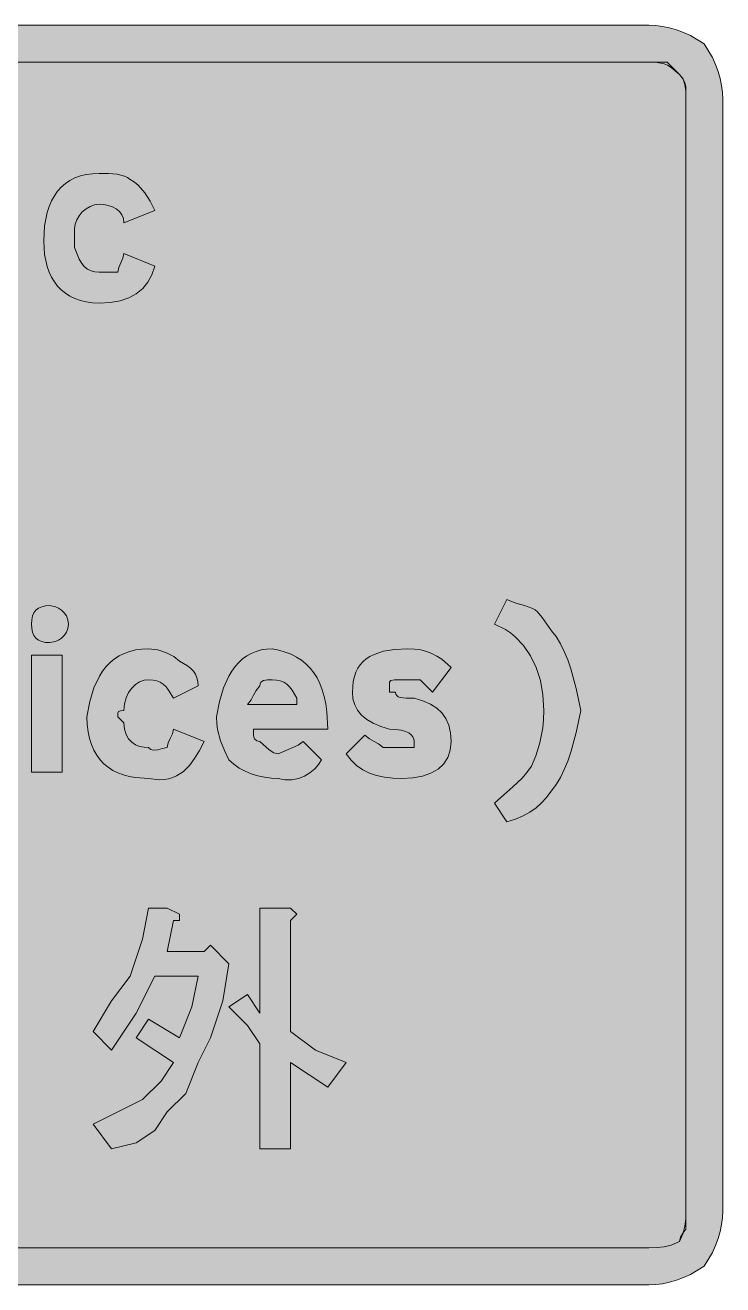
# Model space of a CAD drawing. Header units: metres. Extents: x 25 to 542, y 13 to 258.
# Drawn here: x 406.4 to 542, y 13.4 to 258.2 of the extents above; entities that cross this region are included whole.
import ezdxf

# ---------------------------------------------------------------- set-up
doc = ezdxf.new("R2010")
doc.units = ezdxf.units.M
doc.layers.add('FILL_BLACK_000000', color=7, linetype='Continuous', true_color=0x000000)
doc.layers.add('FILL_WHITE_FFFFFF', color=7, linetype='Continuous', true_color=0xffffff)

msp = doc.modelspace()

# ---------------------------------------------------------------- hatches: boundary and pattern name
at = {"layer": 'FILL_BLACK_000000', "true_color": 0x000000}
h = msp.add_hatch(color=7, dxfattribs=at)
h.dxf.hatch_style = 1
h.paths.add_polyline_path([(530.31, 258.01), (531.66, 257.73), (533.01, 257.34), (534.36, 256.83), (535.71, 256.21), (538.41, 254.64), (539.98, 251.94), (540.6, 250.59), (541.11, 249.24), (541.5, 247.89), (541.78, 246.54), (541.95, 245.19), (542.01, 243.84), (542.01, 27.84), (541.95, 26.49), (541.78, 25.14), (541.5, 23.79), (541.11, 22.44), (540.6, 21.09), (539.98, 19.74), (538.41, 17.04), (535.71, 15.46), (534.36, 14.85), (533.01, 14.34), (531.66, 13.95), (530.31, 13.66), (528.96, 13.5), (527.61, 13.44), (39.21, 13.44), (37.86, 13.5), (36.51, 13.66), (35.16, 13.95), (33.81, 14.34), (32.46, 14.85), (31.11, 15.46), (28.41, 17.04), (26.83, 19.74), (26.22, 21.09), (25.71, 22.44), (25.32, 23.79), (25.03, 25.14), (24.87, 26.49), (24.81, 27.84), (24.81, 243.84), (24.87, 245.19), (25.03, 246.54), (25.32, 247.89), (25.71, 249.24), (26.22, 250.59), (26.83, 251.94), (28.41, 254.64), (31.11, 256.21), (32.46, 256.83), (33.81, 257.34), (35.16, 257.73), (36.51, 258.01), (37.86, 258.18), (39.21, 258.24), (527.61, 258.24), (528.96, 258.18), (530.31, 258.01)])
h.paths.add_polyline_path([(36.81, 251.04), (35.93, 250.83), (35.16, 250.29), (34.62, 249.52), (34.41, 248.64), (33.53, 248.43), (32.76, 247.89), (32.22, 247.12), (32.01, 246.24), (32.01, 243.84), (32.01, 27.84), (32.05, 26.23), (32.31, 24.84), (32.6, 24.16), (33.02, 23.45), (34.41, 21.84), (35.16, 21.24), (35.93, 20.83), (36.81, 20.64), (39.21, 20.64), (527.61, 20.64), (529.22, 20.66), (530.61, 20.79), (532, 21.15), (533.61, 21.84), (533.8, 22.72), (534.21, 23.49), (534.81, 24.24), (534.81, 27.84), (534.81, 243.84), (534.79, 245.43), (534.66, 246.69), (534.3, 247.72), (533.61, 248.64), (532, 250.03), (531.29, 250.45), (530.61, 250.74), (529.22, 251), (527.61, 251.04), (39.21, 251.04), (36.81, 251.04)], flags=16)
h = msp.add_hatch(color=7, dxfattribs=at)
h.dxf.hatch_style = 1
h.paths.add_polyline_path([(422.59, 229.42), (424.26, 229.29), (425.7, 228.93), (426.31, 228.64), (426.81, 228.24), (427.66, 227.74), (428.4, 227.13), (429.66, 225.69), (430.69, 224.02), (431.61, 222.24), (425.61, 219.84), (425.5, 220.68), (425.2, 221.41), (424.72, 222.03), (424.11, 222.54), (423.38, 222.93), (422.57, 223.21), (421.71, 223.38), (420.81, 223.44), (419.91, 223.33), (419.05, 223.03), (418.24, 222.55), (417.51, 221.94), (416.9, 221.21), (416.42, 220.4), (416.12, 219.54), (416.01, 218.64), (416.01, 216.24), (416.01, 215.04), (416.93, 212.77), (417.42, 211.94), (417.96, 211.29), (418.55, 210.81), (419.22, 210.48), (419.96, 210.3), (420.81, 210.24), (424.41, 210.24), (424.6, 211.14), (425.01, 212.04), (425.42, 212.94), (425.61, 213.84), (431.61, 211.44), (431.05, 209.75), (430.26, 208.29), (429.25, 207.05), (428.01, 206.04), (426.55, 205.25), (424.86, 204.69), (422.95, 204.35), (420.81, 204.24), (419.5, 204.3), (418.28, 204.46), (417.14, 204.73), (416.08, 205.1), (415.11, 205.57), (414.23, 206.14), (413.43, 206.8), (412.71, 207.54), (412.08, 208.37), (411.53, 209.28), (411.06, 210.27), (410.68, 211.33), (410.18, 213.66), (410.01, 216.24), (410.18, 219.22), (410.68, 221.85), (411.06, 223.02), (411.53, 224.11), (412.08, 225.1), (412.71, 225.99), (413.43, 226.78), (414.23, 227.48), (415.11, 228.07), (416.08, 228.56), (417.14, 228.94), (418.28, 229.22), (419.5, 229.38), (420.81, 229.44), (422.59, 229.42)])
h = msp.add_hatch(color=7, dxfattribs=at)
h.dxf.hatch_style = 1
h.paths.add_polyline_path([(414.7, 141), (414.42, 140.26), (413.99, 139.65), (413.46, 139.14), (412.88, 138.75), (412.28, 138.46), (411.21, 138.24), (410.37, 138.3), (409.63, 138.46), (409.02, 138.75), (408.51, 139.14), (408.12, 139.65), (407.83, 140.26), (407.67, 141), (407.61, 141.84), (407.67, 142.68), (407.83, 143.42), (408.12, 144.03), (408.51, 144.54), (409.02, 144.93), (409.63, 145.22), (410.37, 145.38), (411.21, 145.44), (412.28, 145.22), (412.88, 144.93), (413.46, 144.54), (413.99, 144.03), (414.42, 143.42), (414.7, 142.68), (414.81, 141.84), (414.7, 141)])
h = msp.add_hatch(color=7, dxfattribs=at)
h.dxf.hatch_style = 1
h.paths.add_polyline_path([(507.04, 128.08), (506.55, 130.87), (505.75, 133.41), (504.66, 135.69), (503.28, 137.68), (501.64, 139.38), (500.72, 140.12), (499.75, 140.77), (497.61, 141.84), (500.01, 146.64), (501.79, 145.93), (503.46, 145.44), (504.9, 144.95), (505.51, 144.64), (506.01, 144.24), (506.91, 143.15), (507.81, 141.84), (508.71, 140.53), (509.61, 139.44), (510.46, 138.03), (511.2, 136.51), (511.87, 134.88), (512.46, 133.14), (513.49, 129.31), (514.41, 125.04), (513.49, 120.76), (512.46, 116.94), (511.87, 115.2), (511.2, 113.57), (510.46, 112.05), (509.61, 110.64), (507.77, 108.17), (506.78, 107.1), (505.71, 106.14), (504.52, 105.3), (503.2, 104.56), (501.7, 103.95), (500.01, 103.44), (497.61, 107.04), (501.21, 110.19), (503.01, 111.93), (503.91, 113), (504.81, 114.24), (505.69, 116.26), (506.46, 118.74), (507, 121.66), (507.16, 123.3), (507.21, 125.04), (507.04, 128.08)])
h = msp.add_hatch(color=7, dxfattribs=at)
h.dxf.hatch_style = 1
h.paths.add_polyline_path([(407.61, 113.04), (407.61, 135.84), (413.61, 135.84), (413.61, 113.04), (407.61, 113.04)])
h = msp.add_hatch(color=7, dxfattribs=at)
h.dxf.hatch_style = 1
h.paths.add_polyline_path([(432.19, 136.83), (433.86, 136.29), (435.3, 135.52), (436.41, 134.64), (437.98, 133.72), (438.6, 133.23), (439.11, 132.69), (439.5, 132.1), (439.78, 131.43), (439.95, 130.69), (440.01, 129.84), (435.21, 127.44), (434.29, 129.02), (433.8, 129.63), (433.26, 130.14), (432.67, 130.53), (432, 130.82), (431.26, 130.98), (430.41, 131.04), (429.51, 130.93), (428.65, 130.61), (427.84, 130.09), (427.11, 129.39), (426.5, 128.52), (426.02, 127.5), (425.72, 126.33), (425.61, 125.04), (424.92, 125.02), (424.56, 124.89), (424.43, 124.53), (424.41, 123.84), (425.61, 122.64), (425.72, 121.4), (426.02, 120.37), (426.5, 119.54), (427.11, 118.89), (427.84, 118.41), (428.65, 118.08), (429.51, 117.9), (430.41, 117.84), (430.86, 117.5), (431.31, 117.33), (432.21, 117.39), (433.11, 117.67), (434.01, 117.84), (434.2, 118.74), (434.61, 119.64), (435.02, 120.54), (435.21, 121.44), (441.21, 119.04), (440.3, 117.3), (439.35, 115.72), (438.32, 114.34), (437.16, 113.19), (435.83, 112.33), (435.09, 112.01), (434.29, 111.78), (433.43, 111.65), (432.5, 111.61), (430.41, 111.84), (427.83, 112.01), (426.63, 112.23), (425.5, 112.53), (424.44, 112.93), (423.45, 113.42), (422.54, 114.01), (421.71, 114.69), (420.97, 115.47), (420.31, 116.35), (419.74, 117.33), (419.27, 118.42), (418.9, 119.61), (418.63, 120.91), (418.47, 122.32), (418.41, 123.84), (418.97, 126.82), (419.78, 129.45), (420.84, 131.71), (421.46, 132.7), (422.16, 133.59), (422.93, 134.38), (423.77, 135.08), (424.68, 135.67), (425.67, 136.16), (426.73, 136.54), (427.88, 136.82), (429.1, 136.98), (430.41, 137.04), (432.19, 136.83)])
h = msp.add_hatch(color=7, dxfattribs=at)
h.dxf.hatch_style = 1
h.paths.add_polyline_path([(450.81, 120.24), (450.86, 119.84), (451, 119.55), (451.41, 119.19), (452.01, 119.04), (453.81, 117.39), (454.71, 116.85), (455.61, 116.64), (458.46, 117.84), (459.49, 118.33), (460.41, 119.04), (464.01, 115.44), (463.45, 114.55), (462.7, 113.7), (461.77, 112.93), (460.71, 112.29), (459.53, 111.82), (458.27, 111.56), (456.96, 111.55), (455.61, 111.84), (454.26, 111.9), (452.93, 112.07), (451.62, 112.35), (450.36, 112.74), (449.15, 113.25), (448.02, 113.87), (446.96, 114.6), (446.01, 115.44), (445.13, 117.26), (444.36, 119.19), (443.82, 121.35), (443.66, 122.54), (443.61, 123.84), (444.17, 126.82), (444.96, 129.45), (445.97, 131.71), (446.56, 132.7), (447.21, 133.59), (447.91, 134.38), (448.67, 135.08), (449.49, 135.67), (450.36, 136.16), (451.29, 136.54), (452.27, 136.82), (453.31, 136.98), (454.41, 137.04), (455.72, 136.77), (456.94, 136.42), (458.08, 135.98), (459.13, 135.45), (460.11, 134.82), (460.99, 134.11), (461.79, 133.3), (462.51, 132.39), (463.14, 131.38), (463.69, 130.28), (464.16, 129.07), (464.53, 127.76), (464.83, 126.34), (465.04, 124.82), (465.21, 121.44), (450.81, 121.44), (450.81, 120.24)])
h.paths.add_polyline_path([(459.21, 127.44), (458.29, 129.02), (457.8, 129.63), (457.26, 130.14), (456.67, 130.53), (456, 130.82), (455.26, 130.98), (454.41, 131.04), (453.53, 131.02), (452.76, 130.89), (452.22, 130.53), (452.06, 130.24), (452.01, 129.84), (451.3, 128.94), (450.81, 128.04), (450.32, 127.14), (449.61, 126.24), (459.21, 126.24), (459.21, 127.44)], flags=16)
h = msp.add_hatch(color=7, dxfattribs=at)
h.dxf.hatch_style = 1
h.paths.add_polyline_path([(489.04, 117.35), (488.55, 115.89), (487.75, 114.65), (486.66, 113.64), (485.28, 112.85), (483.64, 112.29), (481.75, 111.95), (479.61, 111.84), (477.87, 111.9), (476.23, 112.08), (474.72, 112.41), (473.31, 112.89), (472.02, 113.54), (470.83, 114.37), (469.77, 115.4), (468.81, 116.64), (472.41, 120.24), (473.31, 119.53), (474.21, 119.04), (475.11, 118.55), (476.01, 117.84), (479.61, 117.84), (482.01, 117.84), (482.01, 119.04), (481.95, 119.49), (481.77, 119.92), (481.44, 120.33), (480.96, 120.69), (480.31, 121), (479.48, 121.23), (478.45, 121.39), (477.21, 121.44), (475.52, 121.95), (474.06, 122.56), (472.82, 123.3), (471.81, 124.14), (471.02, 125.1), (470.46, 126.17), (470.12, 127.35), (470.01, 128.64), (470.18, 130.72), (470.39, 131.64), (470.68, 132.48), (471.06, 133.25), (471.53, 133.93), (472.08, 134.55), (472.71, 135.09), (473.43, 135.56), (474.23, 135.96), (476.08, 136.57), (478.28, 136.93), (480.81, 137.04), (482.11, 136.98), (483.3, 136.82), (484.42, 136.53), (485.46, 136.14), (486.45, 135.63), (487.39, 135.01), (489.21, 133.44), (485.61, 128.64), (483.21, 131.04), (479.61, 131.04), (478.22, 131.02), (477.51, 130.89), (477.34, 130.75), (477.25, 130.53), (477.21, 129.84), (477.21, 128.64), (478.41, 128.64), (478.47, 128.24), (478.63, 127.95), (478.92, 127.73), (479.31, 127.59), (480.43, 127.46), (482.01, 127.44), (483.7, 126.93), (485.16, 126.3), (486.4, 125.52), (487.41, 124.59), (488.2, 123.49), (488.76, 122.21), (489.1, 120.73), (489.21, 119.04), (489.04, 117.35)])
h = msp.add_hatch(color=7, dxfattribs=at)
h.dxf.hatch_style = 1
h.paths.add_polyline_path([(436.41, 85.44), (436.41, 84.24), (435.21, 84.24), (434.01, 78.24), (441.21, 78.24), (442.41, 79.44), (446.01, 75.84), (444.81, 68.64), (442.41, 61.44), (440.01, 56.64), (437.61, 50.64), (434.01, 47.04), (431.61, 43.44), (428.01, 41.04), (423.21, 39.84), (419.61, 44.64), (424.41, 47.04), (429.21, 49.44), (432.81, 53.04), (435.21, 56.64), (431.61, 59.04), (428.01, 61.44), (430.41, 65.04), (436.41, 61.44), (438.81, 67.44), (440.01, 73.44), (431.61, 73.44), (428.01, 66.24), (423.21, 59.04), (419.61, 62.64), (423.21, 68.64), (426.81, 73.44), (429.21, 80.64), (430.41, 86.64), (434.01, 86.64), (436.41, 85.44)])
h = msp.add_hatch(color=7, dxfattribs=at)
h.dxf.hatch_style = 1
h.paths.add_polyline_path([(458.01, 86.64), (459.21, 85.44), (458.01, 84.24), (458.01, 62.64), (462.81, 59.04), (468.81, 56.64), (465.21, 51.84), (458.01, 56.64), (458.01, 39.84), (452.01, 39.84), (452.01, 60.24), (449.61, 63.84), (446.01, 67.44), (449.61, 69.84), (452.01, 66.24), (452.01, 86.64), (455.61, 86.64), (458.01, 86.64)])
at = {"layer": 'FILL_WHITE_FFFFFF', "true_color": 0xffffff}
h = msp.add_hatch(color=7, dxfattribs=at)
h.dxf.hatch_style = 1
h.paths.add_polyline_path([(527.61, 251.04), (531.21, 251.04), (533.61, 248.64), (534.21, 247.89), (534.62, 247.12), (534.81, 246.24), (534.81, 243.84), (534.81, 27.84), (534.79, 26.23), (534.66, 24.84), (534.3, 23.45), (533.61, 21.84), (532, 21.15), (530.61, 20.79), (529.22, 20.66), (527.61, 20.64), (39.21, 20.64), (37.62, 20.66), (36.36, 20.79), (35.33, 21.15), (34.41, 21.84), (32.01, 24.24), (32.01, 27.84), (32.01, 243.84), (32.12, 245.53), (32.46, 246.99), (33.02, 248.23), (33.81, 249.24), (34.82, 250.03), (36.06, 250.59), (37.52, 250.93), (39.21, 251.04), (527.61, 251.04)])

# ---------------------------------------------------------------- linework, layer by layer
at = {"layer": 'FILL_BLACK_000000', "lineweight": 0, "true_color": 0x000000}
for points in [[(39.21, 258.24), (527.61, 258.24), (528.96, 258.18), (530.31, 258.01), (531.66, 257.73), (533.01, 257.34), (534.36, 256.83), (535.71, 256.21), (538.41, 254.64), (539.98, 251.94), (540.6, 250.59), (541.11, 249.24), (541.5, 247.89), (541.78, 246.54), (541.95, 245.19), (542.01, 243.84), (542.01, 27.84), (541.95, 26.49), (541.78, 25.14), (541.5, 23.79), (541.11, 22.44), (540.6, 21.09), (539.98, 19.74), (538.41, 17.04), (535.71, 15.46), (534.36, 14.85), (533.01, 14.34), (531.66, 13.95), (530.31, 13.66), (528.96, 13.5), (527.61, 13.44), (39.21, 13.44)], [(39.21, 20.64), (527.61, 20.64), (529.22, 20.66), (530.61, 20.79), (532, 21.15), (533.61, 21.84), (533.8, 22.72), (534.21, 23.49), (534.81, 24.24), (534.81, 27.84), (534.81, 243.84), (534.79, 245.43), (534.66, 246.69), (534.3, 247.72), (533.61, 248.64), (532, 250.03), (531.29, 250.45), (530.61, 250.74), (529.22, 251), (527.61, 251.04), (39.21, 251.04)]]:
    msp.add_lwpolyline(points, dxfattribs=at)
for points in [[(422.59, 229.42), (424.26, 229.29), (425.7, 228.93), (426.31, 228.64), (426.81, 228.24), (427.66, 227.74), (428.4, 227.13), (429.66, 225.69), (430.69, 224.02), (431.61, 222.24), (425.61, 219.84), (425.5, 220.68), (425.2, 221.41), (424.72, 222.03), (424.11, 222.54), (423.38, 222.93), (422.57, 223.21), (421.71, 223.38), (420.81, 223.44), (419.91, 223.33), (419.05, 223.03), (418.24, 222.55), (417.51, 221.94), (416.9, 221.21), (416.42, 220.4), (416.12, 219.54), (416.01, 218.64), (416.01, 216.24), (416.01, 215.04), (416.93, 212.77), (417.42, 211.94), (417.96, 211.29), (418.55, 210.81), (419.22, 210.48), (419.96, 210.3), (420.81, 210.24), (424.41, 210.24), (424.6, 211.14), (425.01, 212.04), (425.42, 212.94), (425.61, 213.84), (431.61, 211.44), (431.05, 209.75), (430.26, 208.29), (429.25, 207.05), (428.01, 206.04), (426.55, 205.25), (424.86, 204.69), (422.95, 204.35), (420.81, 204.24), (419.5, 204.3), (418.28, 204.46), (417.14, 204.73), (416.08, 205.1), (415.11, 205.57), (414.23, 206.14), (413.43, 206.8), (412.71, 207.54), (412.08, 208.37), (411.53, 209.28), (411.06, 210.27), (410.68, 211.33), (410.18, 213.66), (410.01, 216.24), (410.18, 219.22), (410.68, 221.85), (411.06, 223.02), (411.53, 224.11), (412.08, 225.1), (412.71, 225.99), (413.43, 226.78), (414.23, 227.48), (415.11, 228.07), (416.08, 228.56), (417.14, 228.94), (418.28, 229.22), (419.5, 229.38), (420.81, 229.44)], [(414.7, 141), (414.42, 140.26), (413.99, 139.65), (413.46, 139.14), (412.88, 138.75), (412.28, 138.46), (411.21, 138.24), (410.37, 138.3), (409.63, 138.46), (409.02, 138.75), (408.51, 139.14), (408.12, 139.65), (407.83, 140.26), (407.67, 141), (407.61, 141.84), (407.67, 142.68), (407.83, 143.42), (408.12, 144.03), (408.51, 144.54), (409.02, 144.93), (409.63, 145.22), (410.37, 145.38), (411.21, 145.44), (412.28, 145.22), (412.88, 144.93), (413.46, 144.54), (413.99, 144.03), (414.42, 143.42), (414.7, 142.68), (414.81, 141.84)], [(507.04, 128.08), (506.55, 130.87), (505.75, 133.41), (504.66, 135.69), (503.28, 137.68), (501.64, 139.38), (500.72, 140.12), (499.75, 140.77), (497.61, 141.84), (500.01, 146.64), (501.79, 145.93), (503.46, 145.44), (504.9, 144.95), (505.51, 144.64), (506.01, 144.24), (506.91, 143.15), (507.81, 141.84), (508.71, 140.53), (509.61, 139.44), (510.46, 138.03), (511.2, 136.51), (511.87, 134.88), (512.46, 133.14), (513.49, 129.31), (514.41, 125.04), (513.49, 120.76), (512.46, 116.94), (511.87, 115.2), (511.2, 113.57), (510.46, 112.05), (509.61, 110.64), (507.77, 108.17), (506.78, 107.1), (505.71, 106.14), (504.52, 105.3), (503.2, 104.56), (501.7, 103.95), (500.01, 103.44), (497.61, 107.04), (501.21, 110.19), (503.01, 111.93), (503.91, 113), (504.81, 114.24), (505.69, 116.26), (506.46, 118.74), (507, 121.66), (507.16, 123.3), (507.21, 125.04)], [(407.61, 113.04), (407.61, 135.84), (413.61, 135.84), (413.61, 113.04)], [(432.19, 136.83), (433.86, 136.29), (435.3, 135.52), (436.41, 134.64), (437.98, 133.72), (438.6, 133.23), (439.11, 132.69), (439.5, 132.1), (439.78, 131.43), (439.95, 130.69), (440.01, 129.84), (435.21, 127.44), (434.29, 129.02), (433.8, 129.63), (433.26, 130.14), (432.67, 130.53), (432, 130.82), (431.26, 130.98), (430.41, 131.04), (429.51, 130.93), (428.65, 130.61), (427.84, 130.09), (427.11, 129.39), (426.5, 128.52), (426.02, 127.5), (425.72, 126.33), (425.61, 125.04), (424.92, 125.02), (424.56, 124.89), (424.43, 124.53), (424.41, 123.84), (425.61, 122.64), (425.72, 121.4), (426.02, 120.37), (426.5, 119.54), (427.11, 118.89), (427.84, 118.41), (428.65, 118.08), (429.51, 117.9), (430.41, 117.84), (430.86, 117.5), (431.31, 117.33), (432.21, 117.39), (433.11, 117.67), (434.01, 117.84), (434.2, 118.74), (434.61, 119.64), (435.02, 120.54), (435.21, 121.44), (441.21, 119.04), (440.3, 117.3), (439.35, 115.72), (438.32, 114.34), (437.16, 113.19), (435.83, 112.33), (435.09, 112.01), (434.29, 111.78), (433.43, 111.65), (432.5, 111.61), (430.41, 111.84), (427.83, 112.01), (426.63, 112.23), (425.5, 112.53), (424.44, 112.93), (423.45, 113.42), (422.54, 114.01), (421.71, 114.69), (420.97, 115.47), (420.31, 116.35), (419.74, 117.33), (419.27, 118.42), (418.9, 119.61), (418.63, 120.91), (418.47, 122.32), (418.41, 123.84), (418.97, 126.82), (419.78, 129.45), (420.84, 131.71), (421.46, 132.7), (422.16, 133.59), (422.93, 134.38), (423.77, 135.08), (424.68, 135.67), (425.67, 136.16), (426.73, 136.54), (427.88, 136.82), (429.1, 136.98), (430.41, 137.04)], [(450.81, 120.24), (450.86, 119.84), (451, 119.55), (451.41, 119.19), (452.01, 119.04), (453.81, 117.39), (454.71, 116.85), (455.61, 116.64), (458.46, 117.84), (459.49, 118.33), (460.41, 119.04), (464.01, 115.44), (463.45, 114.55), (462.7, 113.7), (461.77, 112.93), (460.71, 112.29), (459.53, 111.82), (458.27, 111.56), (456.96, 111.55), (455.61, 111.84), (454.26, 111.9), (452.93, 112.07), (451.62, 112.35), (450.36, 112.74), (449.15, 113.25), (448.02, 113.87), (446.96, 114.6), (446.01, 115.44), (445.13, 117.26), (444.36, 119.19), (443.82, 121.35), (443.66, 122.54), (443.61, 123.84), (444.17, 126.82), (444.96, 129.45), (445.97, 131.71), (446.56, 132.7), (447.21, 133.59), (447.91, 134.38), (448.67, 135.08), (449.49, 135.67), (450.36, 136.16), (451.29, 136.54), (452.27, 136.82), (453.31, 136.98), (454.41, 137.04), (455.72, 136.77), (456.94, 136.42), (458.08, 135.98), (459.13, 135.45), (460.11, 134.82), (460.99, 134.11), (461.79, 133.3), (462.51, 132.39), (463.14, 131.38), (463.69, 130.28), (464.16, 129.07), (464.53, 127.76), (464.83, 126.34), (465.04, 124.82), (465.21, 121.44), (450.81, 121.44)], [(489.04, 117.35), (488.55, 115.89), (487.75, 114.65), (486.66, 113.64), (485.28, 112.85), (483.64, 112.29), (481.75, 111.95), (479.61, 111.84), (477.87, 111.9), (476.23, 112.08), (474.72, 112.41), (473.31, 112.89), (472.02, 113.54), (470.83, 114.37), (469.77, 115.4), (468.81, 116.64), (472.41, 120.24), (473.31, 119.53), (474.21, 119.04), (475.11, 118.55), (476.01, 117.84), (479.61, 117.84), (482.01, 117.84), (482.01, 119.04), (481.95, 119.49), (481.77, 119.92), (481.44, 120.33), (480.96, 120.69), (480.31, 121), (479.48, 121.23), (478.45, 121.39), (477.21, 121.44), (475.52, 121.95), (474.06, 122.56), (472.82, 123.3), (471.81, 124.14), (471.02, 125.1), (470.46, 126.17), (470.12, 127.35), (470.01, 128.64), (470.18, 130.72), (470.39, 131.64), (470.68, 132.48), (471.06, 133.25), (471.53, 133.93), (472.08, 134.55), (472.71, 135.09), (473.43, 135.56), (474.23, 135.96), (476.08, 136.57), (478.28, 136.93), (480.81, 137.04), (482.11, 136.98), (483.3, 136.82), (484.42, 136.53), (485.46, 136.14), (486.45, 135.63), (487.39, 135.01), (489.21, 133.44), (485.61, 128.64), (483.21, 131.04), (479.61, 131.04), (478.22, 131.02), (477.51, 130.89), (477.34, 130.75), (477.25, 130.53), (477.21, 129.84), (477.21, 128.64), (478.41, 128.64), (478.47, 128.24), (478.63, 127.95), (478.92, 127.73), (479.31, 127.59), (480.43, 127.46), (482.01, 127.44), (483.7, 126.93), (485.16, 126.3), (486.4, 125.52), (487.41, 124.59), (488.2, 123.49), (488.76, 122.21), (489.1, 120.73), (489.21, 119.04)], [(459.21, 127.44), (458.29, 129.02), (457.8, 129.63), (457.26, 130.14), (456.67, 130.53), (456, 130.82), (455.26, 130.98), (454.41, 131.04), (453.53, 131.02), (452.76, 130.89), (452.22, 130.53), (452.06, 130.24), (452.01, 129.84), (451.3, 128.94), (450.81, 128.04), (450.32, 127.14), (449.61, 126.24), (459.21, 126.24)], [(436.41, 85.44), (436.41, 84.24), (435.21, 84.24), (434.01, 78.24), (441.21, 78.24), (442.41, 79.44), (446.01, 75.84), (444.81, 68.64), (442.41, 61.44), (440.01, 56.64), (437.61, 50.64), (434.01, 47.04), (431.61, 43.44), (428.01, 41.04), (423.21, 39.84), (419.61, 44.64), (424.41, 47.04), (429.21, 49.44), (432.81, 53.04), (435.21, 56.64), (431.61, 59.04), (428.01, 61.44), (430.41, 65.04), (436.41, 61.44), (438.81, 67.44), (440.01, 73.44), (431.61, 73.44), (428.01, 66.24), (423.21, 59.04), (419.61, 62.64), (423.21, 68.64), (426.81, 73.44), (429.21, 80.64), (430.41, 86.64), (434.01, 86.64)], [(458.01, 86.64), (459.21, 85.44), (458.01, 84.24), (458.01, 62.64), (462.81, 59.04), (468.81, 56.64), (465.21, 51.84), (458.01, 56.64), (458.01, 39.84), (452.01, 39.84), (452.01, 60.24), (449.61, 63.84), (446.01, 67.44), (449.61, 69.84), (452.01, 66.24), (452.01, 86.64), (455.61, 86.64)]]:
    msp.add_lwpolyline(points, close=True, dxfattribs=at)
at = {"layer": 'FILL_WHITE_FFFFFF', "lineweight": 0, "true_color": 0xffffff}
msp.add_lwpolyline([(39.21, 251.04), (527.61, 251.04), (531.21, 251.04), (533.61, 248.64), (534.21, 247.89), (534.62, 247.12), (534.81, 246.24), (534.81, 243.84), (534.81, 27.84), (534.79, 26.23), (534.66, 24.84), (534.3, 23.45), (533.61, 21.84), (532, 21.15), (530.61, 20.79), (529.22, 20.66), (527.61, 20.64), (39.21, 20.64)], dxfattribs=at)

doc.saveas('drawing.dxf')
